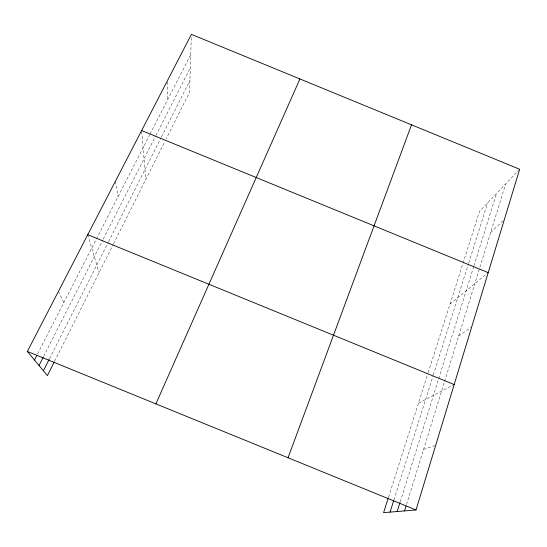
<?xml version="1.0" encoding="UTF-8"?>
<svg xmlns="http://www.w3.org/2000/svg" width="547" height="547" viewBox="0 0 547 547"><rect width="100%" height="100%" fill="white"/><g stroke="black" fill="none" stroke-linecap="round" stroke-linejoin="round"><path stroke-width="0.41" stroke-dasharray="2.73 2.05" d="M191.293 37.729L189.556 92.245L166.302 138.603M406.551 504.43L444.342 382.209M444.595 381.396L505.647 183.936M400.206 501.845L473.688 266.662M473.934 265.856L496.553 193.467M393.929 499.896L433.08 375.83M433.333 375.016L468.471 263.675M468.731 262.868L487.698 202.752M388.52 497.196L427.939 373.389M428.198 372.582L479.555 211.286L519.65 169.255M54.604 361.28L113.113 244.639M113.489 243.88L164.784 141.632M49.497 358.729L108.176 242.471M108.552 241.719L161.085 137.646M161.468 136.887L189.932 80.491M43.616 356.439L102.802 239.969M103.185 239.21L155.526 136.217M155.909 135.465L190.335 67.705M37.558 353.957L149.693 134.822M150.083 134.063L190.753 54.584M490.625 232.516L503.753 220.12M450.01 304.077L488.211 272.645M458.639 335.981L470.974 327.523M418.448 403.201L454.174 384.562M423.583 449.347L435.665 445.429M58.433 291.373L63.896 302.484M87.746 234.711L99.048 272.673M115.438 181.187L118.09 196.571M141.7 131.369L145.803 179.471M167.204 82.009L167.539 99.944"/><path stroke-width="0.82" d="M388.261 498.002L383.597 512.642L416.035 509.954L519.65 169.255L191.395 34.358L27.35 351.461L47.418 375.604L54.221 362.032M404.548 510.905L406.052 506.05M397.184 511.52L399.953 502.652M390.073 512.108L393.669 500.71M288.05 457.764L411.522 124.825M155.895 403.877L299.92 78.953M43.411 370.784L49.114 359.482M39.015 365.499L43.234 357.191M34.461 360.015L36.779 355.475M27.35 351.461L416.035 509.954M87.746 234.711L454.174 384.562M141.632 130.548L488.211 272.645"/></g></svg>
